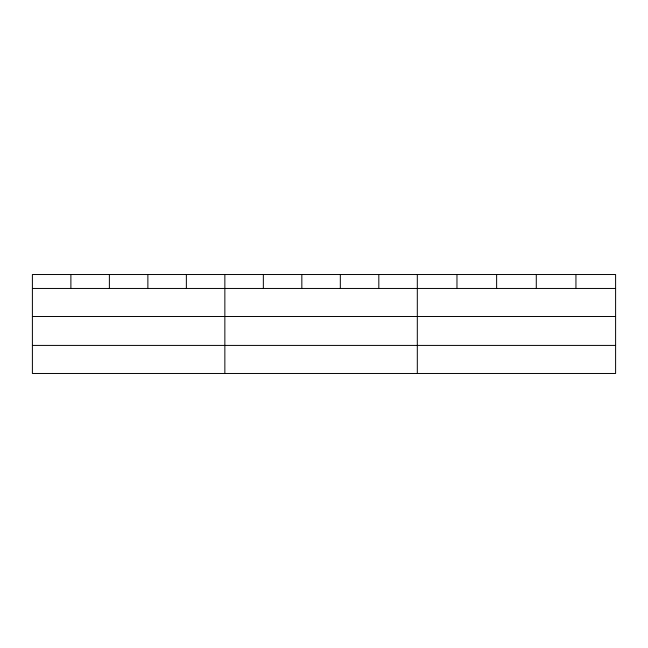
<?xml version="1.0" encoding="UTF-8"?>
<svg xmlns="http://www.w3.org/2000/svg" width="648" height="648" viewBox="0 0 648 648"><rect width="100%" height="100%" fill="white"/><g stroke="black" fill="none" stroke-linecap="round" stroke-linejoin="round"><path stroke-width="0.97" d="M615.6 316.516L615.6 274.525L32.4 274.525L32.4 373.475L615.6 373.475L615.6 316.516L32.4 316.516M32.4 288.457L615.6 288.457M32.4 345.416L615.6 345.416M575.942 274.525L575.942 288.457M536.285 274.525L536.285 288.457M496.627 274.525L496.627 288.457M456.97 274.525L456.97 288.457M417.312 274.525L417.312 373.475M378.821 274.525L378.821 288.457M340.33 274.525L340.33 288.457M301.838 274.525L301.838 288.457M263.347 274.525L263.347 288.457M224.856 274.525L224.856 373.475M186.365 274.525L186.365 288.457M147.874 274.525L147.874 288.457M109.382 274.525L109.382 288.457M70.891 274.525L70.891 288.457"/></g></svg>
